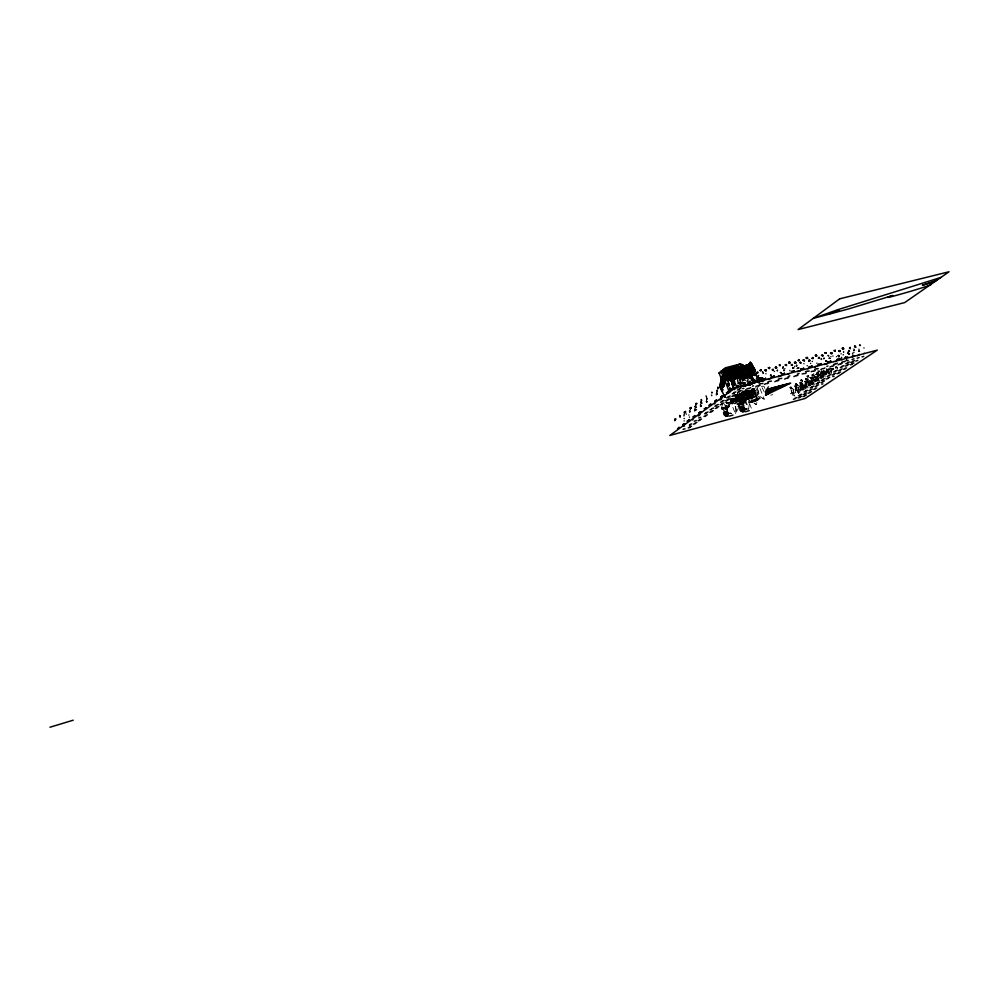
<?xml version="1.0" encoding="UTF-8"?>
<svg xmlns="http://www.w3.org/2000/svg" width="999" height="999" viewBox="0 0 999 999"><rect width="100%" height="100%" fill="white"/><g stroke="black" fill="none" stroke-linecap="round" stroke-linejoin="round"><path stroke-width="0.75" stroke-dasharray="5 3.75" d="M743.618 411.588L741.508 404.807L742.494 401.086L740.634 393.606L745.454 392.32L743.993 395.854L735.701 401.96L734.302 400.636L734.277 397.727L741.333 395.342L745.454 392.32L746.091 387.874L743.993 395.854L737.637 401.099L735.701 401.96L732.567 400.861L731.955 399.475L743.056 396.466L745.903 394.63M749.5 390.159L750.249 398.514L753.571 397.689L751.585 388.998M804.183 389.772L801.648 383.079L801.722 386.526L800.674 385.527M800.424 382.492C800.236 382.692 801.061 383.404 800.611 382.48C799.937 382.267 800.761 383.067 804.869 385.227L804.744 385.889M806.73 388.286L803.533 382.442L805.007 383.479C806.792 381.793 804.682 380.644 804.919 381.88M808.603 376.698C807.042 373.039 810.239 379.857 807.766 375.274M813.673 373.426L815.159 381.168L815.459 379.995C811.9 378.484 810.876 377.585 811.7 377.31C809.59 376.373 811.35 379.645 810.651 378.296M816.857 377.697L816.52 378.259L816.82 377.073C812.262 375.399 811.737 372.814 812.936 375.649M742.245 410.589L742.881 406.98L744.292 411.401L742.095 412L740.534 411.051L737.811 403.983L737.961 394.218M722.402 404.383L721.49 408.379L724.25 415.484L725.786 416.446L728.096 416.146L727.284 407.892L721.715 407.567L725.099 415.259L725.249 409.203L730.406 404.158L733.491 398.863M742.881 406.98L742.831 409.49L744.093 410.164L744.405 411.7L743.006 412.075L742.095 412L739.26 404.657L739.223 399.925L737.824 396.628M727.022 416.108C725.674 414.685 728.771 411.9 727.771 414.66L724.25 415.484L725.661 413.461L728.296 412.749L727.372 413.836L725.724 411.625L723.301 412.599L727.747 411.213L728.933 413.524L731.668 413.461L728.296 412.749L727.072 408.716L732.354 401.773L732.467 403.796L727.072 408.716L722.939 409.066L721.49 408.379L721.715 407.567L725.249 409.203M725.724 411.625L725.674 414.148L727.771 414.66L725.836 407.205L727.659 402.972L724.824 402.197M746.378 390.572L747.115 397.327L743.568 403.496L744.542 409.028L745.192 409.915L745.304 408.816L746.827 409.24L745.491 408.653C742.707 410.127 746.178 407.642 746.303 409.615L746.827 409.24L745.491 408.653L743.119 410.439L739.859 402.672L740.022 398.114L742.494 393.456L745.766 394.617L747.115 397.327L743.318 404.32L743.318 411.663M827.584 373.364L826.31 370.816M833.541 369.58L833.129 368.269M816.458 380.919L814.597 376.91L816.096 377.947C817.894 376.061 814.959 379.108 817.607 381.081M816.895 379.608C817.532 376.448 818.83 375.849 816.008 373.526M822.377 377.21L820.529 372.902L822.714 373.726M747.115 397.327L739.223 399.925L742.494 401.086L745.766 400.012L742.494 393.456L739.235 394.53C736.201 399.987 738.885 405.769 741.37 410.826L742.831 408.791L744.093 410.164L744.63 409.003L742.107 402.822C742.195 397.277 746.59 393.531 751.061 391.046L757.654 395.117L758.453 388.286M790.709 388.661C789.647 383.504 793.868 391.895 790.996 386.888C788.81 387.312 792.407 390.222 791.633 392.869C789.547 397.327 790.434 384.927 792.906 395.567M799.025 391.87L797.926 389.148C799.3 388.349 796.465 389.248 799.188 389.523L799.987 389.822L799.899 388.661C789.322 384.977 798.713 384.078 796.565 389.46C794.917 389.011 795.179 395.417 796.453 391.558C795.579 387.612 796.802 387.375 795.366 385.252M810.576 385.914L808.403 381.131L809.877 382.167C810.813 382.392 810.526 381.768 809.789 381.705C809.202 377.46 811.45 384.702 810.601 381.306C801.423 375.112 807.966 380.994 807.092 384.253L806.056 385.589L806.505 381.78L808.241 386.501M811.95 375.037C812.599 374.238 812.187 374.45 812.125 375.724C814.947 376.186 808.316 386.75 811.937 382.942C812.499 380.794 811.263 379.832 810.838 378.546M795.541 387.35L795.329 390.309M795.454 384.89C794.779 384.103 796.702 383.316 797.165 385.327C796.69 382.53 794.317 385.139 795.604 383.816C796.615 384.24 793.83 386.051 796.091 383.728M790.546 388.586L789.934 387.575L791.146 387.175M812.549 380.781L812.237 381.406L813.273 380.057C812.799 377.572 814.684 372.227 814.272 377.385C811.538 379.42 813.286 377.36 814.435 382.305M747.19 409.303L730.157 400.674L735.339 413.549L736.313 397.677M741.97 409.727L742.132 407.18L739.71 408.141L743.119 410.352L744.392 408.953C747.564 410.664 743.194 407.417 743.119 410.439L741.97 409.727L742.132 407.18L744.118 406.768L741.695 407.729L743.955 410.127L744.542 409.028L746.116 409.615L746.902 408.516L745.067 409.902L743.706 409.253L743.631 406.768L741.695 407.729M725.099 415.259L725.324 412.175L723.513 407.08L727.072 408.716M735.701 401.96L731.443 399.612L737.637 401.099L743.993 395.854L744.417 390.946L749.175 402.734M814.272 381.93L813.648 379.508L814.747 380.856L815.034 379.046L814.16 379.345L815.721 380.844M754.894 397.252L751.56 394.518L747.277 393.756L746.777 399.275L748.189 401.511M799.712 389.248L799.924 389.273M744.193 409.128L743.268 409.515L745.766 409.528L744.193 409.128L744.08 410.214L742.831 408.791L741.807 410.701M743.631 406.768L745.204 409.103L746.615 408.466L746.827 409.465L746.615 408.466L745.329 409.827M743.993 390.809L741.982 408.591L730.157 400.674L732.529 401.91L736.75 398.888M754.045 403.434L756.555 404.632L756.867 401.923M817.244 374.463C815.846 371.428 820.753 375.199 822.751 377.197M819.267 370.929C818.73 372.19 819.942 371.016 822.764 373.064L822.289 374.001L823.638 376.948M805.781 378.833C807.716 379.458 808.241 379.345 805.406 378.896C806.493 378.159 805.569 379.458 805.831 378.783M812.162 378.271C811.026 379.795 812.224 379.021 812.162 378.271C813.361 378.821 809.839 376.136 810.589 378.184M790.396 388.336C790.334 385.801 792.881 389.772 795.054 389.972L795.042 391.183L792.894 389.797L795.554 395.904M757.791 399.575L755.544 394.043L750.199 395.479L747.277 393.756L746.777 399.275L748.538 398.913L748.85 396.428L746.728 390.859M748.688 408.616L749.225 404.57M749.774 400.537L751.061 391.046L748.726 390.509L753.671 389.185L758.091 400.075M744.48 402.147L744.692 400.549L742.844 398.876L740.022 398.114L744.48 402.147L742.319 402.722L739.485 401.96L737.649 400.287L737.874 398.688L742.319 402.722M790.921 393.581L790.559 393.569M795.853 390.172L795.541 390.784L796.565 389.46L795.878 389.111L797.577 393.793M800.986 385.776C802.709 386.326 800.037 388.024 800.049 391.108L801.023 392.17M800.187 391.046L801.51 388.848L799.687 385.052L801.148 384.89L800.386 383.866M801.21 386.351L802.234 385.564C803.159 383.816 800.574 380.744 801.31 381.306M805.144 387.637L806.23 386.838C806.405 382.093 804.732 383.466 801.985 379.92C798.538 380.994 803.358 379.145 801.223 380.132C803.621 382.542 802.409 378.596 800.836 380.544M806.068 385.04L806.368 384.977M813.236 378.184L813.548 378.122M819.317 380.994C817.432 378.184 817.906 373.451 818.144 378.746L817.057 379.907L817.719 380.881L818.468 380.494M823.326 375.499L823.014 376.123L824.312 373.326L823.039 370.791L823.064 371.99L823.413 370.904M829.595 372.889L828.845 373.276L828.071 372.053L828.671 371.578L828.034 372.377L829.495 369.755L828.621 368.494M729.258 406.256L729.495 404.645L727.659 402.972L726.123 403.384L729.258 406.256L727.072 406.843L724.238 406.069L722.939 409.066L725.786 416.446L728.009 415.846L727.235 411.213L725.324 412.175L726.847 414.785L728.296 412.749L731.218 413.723M790.346 387.999L789.984 387.25L790.671 387.262M800.374 388.898L800.699 387.812L801.373 388.174L801.598 390.309M800.124 383.191L800.012 382.38L800.037 383.404M800.012 385.402C799.587 384.028 801.66 385.776 804.719 387.362C804.52 388.511 804.819 387.562 804.008 388.211L802.559 387.187L803.895 389.772M800.898 380.494L801.273 379.895M801.148 386.276L802.534 390.384M810.689 378.034C810.451 377.497 812.949 376.835 810.901 377.31M817.145 374.4C816.47 368.806 818.231 377.647 819.43 373.826L819.617 371.378L818.668 370.766M817.045 379.458L817.582 379.133L817.182 380.082M818.318 374.55C819.355 373.651 818.231 371.74 817.569 370.741M821.128 370.454L822.477 374.338L822.252 372.889M807.142 382.242C808.715 378.284 807.467 378.221 807.13 375.861M801.036 381.331L800.836 380.045L801.673 379.82M828.134 371.915L828.845 373.276L826.722 369.917L827.447 369.817L828.72 373.476M795.266 387.387L795.054 385.826L796.315 386.188M800.311 383.853L800.049 383.241M801.198 383.504L801.061 383.803M800.524 385.714C801.373 383.791 799.699 384.365 801.073 385.651M802.035 380.894L801.935 381.019M806.043 382.205L805.943 382.33M806.892 379.583L806.717 379.832M808.441 376.236C807.592 376.136 809.802 378.633 811.488 377.197M811.9 375.262L812.487 374.325L813.086 375.362M832.879 368.156L832.966 369.355L831.393 368.381M726.31 416.308L725.986 414.323L727.971 414.473L727.771 416.383L726.698 416.521L726.773 413.998L728.458 414.335L725.986 414.323L725.786 416.446M795.479 385.939C793.893 385.714 797.926 387.075 795.941 386.963M800.998 386.426L801.298 385.227L801.885 386.151C799.375 384.29 800.361 384.153 799.912 385.552M807.117 376.236L807.167 376.723M816.832 373.651L817.607 372.977L816.508 373.039M801.223 385.177L801.523 386.401M823.763 370.854L823.076 373.389M734.477 399.5L732.567 400.861L734.302 400.636L735.776 394.642M795.092 386.576L795.504 385.964L795.092 386.85M742.619 411.863L742.282 409.89L744.755 409.902L743.318 409.365L742.095 412L741.97 409.028L744.58 408.329L746.116 409.615L744.58 408.329L743.706 409.253M742.132 407.18L740.197 408.141L740.534 411.051L743.955 410.127L742.107 402.822L737.811 403.983L741.508 404.807L743.568 403.496L738.074 403.146L740.509 407.742L744.118 406.768M810.813 383.828L811.8 384.852L811.225 383.666M728.383 398.638L734.265 400.661L735.851 395.741M745.766 400.012L745.454 392.32L739.735 398.876L734.402 398.426L732.217 400.124L737.637 401.099L741.283 397.664L742.294 394.568L735.539 397.477L734.302 400.636L732.105 399.338M730.519 400.799L732.529 401.91L733.503 398.951M734.402 398.426L737.637 401.099L741.295 397.677L744.417 390.946M768.768 386.288L767.806 389.036L767.207 386.238M817.869 374.175C818.131 371.478 816.695 375.424 816.47 373.364M802.259 380.469L802.484 381.655L802.434 380.919M807.13 379.158L807.354 380.344L807.292 379.62M800.012 391.121L797.839 386.351L799.312 387.387L800.024 386.526L796.428 384.228L796.265 384.94M791.645 387.837C792.082 390.634 791.67 386.488 791.32 388.374M800.174 388.998L800.474 385.826M805.007 387.687C805.107 386.775 806.23 383.903 805.706 384.553L807.379 389.073M818.169 374.7L817.969 374.051M817.919 376.948C818.044 374.8 819.829 371.828 819.168 376.074L818.443 376.81M822.801 375.636C823.089 373.351 824.2 371.69 823.363 372.14M827.984 372.065L828.671 368.668L830.444 373.451M828.995 369.33L829.182 368.319M799.999 382.754L800.848 382.442M802.921 389.373L802.122 389.573M807.904 385.939L807.105 386.138L807.854 387.162M813.623 382.043L814.185 384.802M819.842 377.834L820.329 378.609M736.787 395.891L739.735 398.876L743.318 391.833L742.457 389.685L743.318 391.833M724.65 415.372L725.661 413.461L726.822 414.872L727.272 413.861L727.771 414.66L725.324 412.175L727.747 411.213L725.836 407.205L721.49 408.379L724.1 412.2L727.747 411.213M832.042 369.58C831.992 368.144 832.117 368.094 832.604 370.329M836.975 368.256C836.95 366.845 836.962 366.745 837.524 369.006M807.891 387.987L807.966 387.187M806.443 382.192L807.429 382.704L808.391 381.368C807.679 375 808.328 383.079 810.439 385.589M823.039 370.791L822.739 371.978L823.251 371.441L821.553 371.004M822.764 373.064L822.552 373.776M818.506 374.912L818.855 374.213L819.068 375.387L821.578 376.411C821.39 371.803 820.316 374.65 822.776 377.522M818.755 374.637L818.193 373.626M823.601 373.251L823.288 373.876L824.575 370.904M829.532 369.193L829.207 369.817L830.269 368.444M735.339 413.549L743.331 397.14L732.205 400.112M796.653 386.938L796.166 386.463L796.228 387.3M752.297 398.126L758.765 385.539L764.31 399.225L761.8 398.002M751.061 391.046L741.982 408.591L736.488 394.942L751.061 391.046L753.258 396.491M818.905 371.466L819.542 371.665L818.918 370.841M725.536 415.134L726.485 411.426L727.796 414.597L726.56 413.911L726.485 411.426M725.973 415.022L727.422 412.987L729.233 413.186M726.41 414.897L727.422 412.987L729.208 413.074M727.284 414.66L728.296 412.749M740.534 411.051L741.97 409.028L743.119 410.439L744.392 408.953L745.341 409.64M740.946 410.939L741.97 409.028L743.119 410.439L742.831 408.791L744.63 409.003L744.854 410.002M742.682 410.464L743.706 408.566L745.067 409.902L745.741 408.703L745.966 409.702M743.543 410.239L744.58 408.329L746.615 408.466M806.318 379.695L806.293 379.757M805.469 382.305L805.644 382.08M816.932 374.138C818.293 373.226 817.969 377.21 817.856 374.375L817.644 373.901M795.142 384.103L796.727 383.678L796.353 384.815M810.539 377.522L811.4 377.21L810.788 377.372M806.268 381.78L806.655 382.892L806.218 382.342C807.017 379.545 803.521 382.555 804.994 381.406M805.394 383.366L805.756 383.229M822.701 371.541L823.076 371.403M832.679 368.868L832.929 368.781M744.63 409.003L741.121 409.952L744.03 410.789L744.08 411.938L743.006 412.075L744.267 410.027L742.282 409.89L743.581 409.428L744.093 410.164L743.706 408.566L742.831 409.49M726.698 416.521L728.109 415.122M726.548 416.246L725.661 413.461L725.986 414.323L727.971 414.473L725.749 415.159L725.661 413.461L726.822 414.872L727.884 413.561L728.109 414.56L725.749 415.159L724.824 414.385L728.109 413.499M725.149 400.137L727.359 402.634L730.406 404.158L732.467 403.796L745.404 390.646M725.749 415.159L726.773 413.998L727.284 416.358M742.844 411.8L741.97 409.028L742.057 410.726L743.081 409.565L744.267 410.027L742.881 410.552L743.006 412.075M819.055 381.456C819.13 379.046 816.658 381.518 818.868 380.107L815.621 374.213L817.944 375.574L817.544 374.126M725.674 414.148L726.548 413.224L727.796 414.597L726.548 413.224L726.56 413.911M835.951 368.469L835.426 367.045M826.685 372.39L825.936 373.064L826.548 372.04M801.573 385.764L800.823 385.676M819.03 378.034L819.804 377.734M832.492 368.469L831.717 368.768M836.45 366.121L836.638 367.457L837.424 367.145M816.707 377.709L815.746 377.984L816.608 377.272C813.948 374.975 817.569 378.671 815.621 377.56C815.858 378.621 818.755 382.267 816.757 379.433M804.607 387.987L804.557 387.587M799.912 387.162L800.024 386.526L799.799 387.25M806.143 378.584L806.63 378.496M817.207 373.052L817.694 372.964M746.827 409.24L744.243 409.253M733.466 398.688L731.743 399.925L732.529 401.91M737.986 395.716L735.539 397.477L737.112 399.65L741.283 397.664L740.259 395.104L738.473 396.391L737.399 393.706M800.773 383.591L800.898 383.516M812.599 375.474L812.487 375.537M818.568 371.416L818.693 371.353M739.023 398.276L734.302 400.636L729.57 397.427M751.935 390.434L756.38 387.25M751.96 400.474L751.036 396.253L747.277 393.756L748.85 396.428L755.319 393.194L757.517 392.644L758.965 393.881L753.571 397.689M758.965 393.881L755.843 395.08L753.858 393.706L748.85 396.428M752.796 388.399L755.319 393.194L746.777 399.275L748.576 398.876M725.986 414.323L728.196 414.31M748.538 398.913L755.306 394.942L756.493 398.976M747.976 389.672L750.274 396.241L751.186 396.116L757.517 392.644L753.234 388.286M750.249 398.514L755.306 394.942M753.945 401.273L752.072 397.739L755.843 395.08L755.319 393.194M742.507 409.715L744.505 409.865M807.841 376.623L807.879 376.511M795.691 387.025L798.501 393.656M812.337 374.35L812.811 374.263M800.324 384.665L800.811 384.565M805.294 381.218L804.882 382.105M847.801 360.989L848.026 360.015M829.195 373.626L829.744 372.577L830.206 373.863M811.812 384.603L812.686 384.165M790.234 387.425L791.058 387.2L790.209 387.55M746.615 409.29L743.706 408.566L745.067 409.902L744.58 408.329M804.844 381.493L805.681 381.143M738.386 392.07L741.333 395.342L737.874 397.202L737.649 392.232M729.37 413.399L731.393 413.436M747.277 393.756L750.424 401.561L747.289 398.201L753.308 395.542M846.353 359.116L847.439 360.639L848.201 360.252M811.925 384.677L812.936 384.091L809.714 378.221L812.012 379.583L811.987 377.859M848.089 360.189L847.464 360.364M809.502 384.627C810.888 385.651 807.142 383.191 807.829 381.755L807.667 382.105M826.785 374.238L825.424 371.591L826.935 372.627C829.045 372.752 826.123 370.991 827.659 371.753C827.322 374.063 828.171 371.928 825.798 370.904M810.539 381.968L810.414 381.893M821.702 378.496L821.702 375.761L821.053 375.537L821.403 376.948L820.654 376.66L821.503 375.961L820.529 376.236L821.565 378.084L818.843 371.341L818.468 374.051M815.421 380.931L815.284 380.582M828.009 370.092L827.796 370.254M728.933 413.524L730.331 412.887L731.181 413.598M727.884 413.561L726.972 413.948L727.322 416.034L726.56 414.985L727.722 415.234L727.959 416.333M739.01 393.881L746.428 390.746M742.282 409.89L743.081 409.565L743.606 411.913M726.198 414.16L727.272 413.861L727.796 416.221M745.741 408.703L744.767 409.977M819.005 371.341L819.817 371.865L819.392 371.378M796.253 386.95C797.264 385.714 794.143 386.601 795.891 385.889M745.204 409.103L746.64 408.591M730.144 399.275L732.941 398.289M770.654 395.279L772.826 394.53M813.311 374.937L813.536 376.123L813.486 375.387M796.59 384.39L796.802 385.564L796.752 384.84M801.435 383.079L801.648 384.265L801.523 383.591M809.752 384.528L807.529 383.741L808.541 385.839M723.301 412.599L726.947 411.6M739.71 408.141L743.318 407.167M742.057 410.726L744.417 410.127M744.417 410.689L744.267 411.888M747.289 398.201L756.255 395.791M729.495 404.645L724.238 406.069L727.359 402.634L732.354 401.773M739.485 401.96L744.692 400.549M722.939 409.066L727.284 407.892M739.26 404.657L743.568 403.496M734.115 396.803L742.332 394.605L743.993 395.854L735.776 398.064M737.649 400.287L742.844 398.876M747.552 390.821L739.085 393.082L744.592 406.768M826.585 368.743L827.584 369.605L826.785 370.092M813.573 381.943C813.436 384.59 813.698 381.805 813.873 384.478M761.263 386.338L763.898 386.188L764.984 388.861M735.801 394.892L741.333 395.342M791.295 390.721L791.108 390.609M811.762 379.17L811.975 379.008M812.05 380.831L811.263 380.082L813.099 385.189M846.578 359.99L847.115 361.151M826.822 368.943L827.834 370.13L826.598 369.78M835.401 366.533L835.801 367.819M738.473 396.391L741.283 397.664M739.859 402.672L743.318 404.32M746.528 399.8L736.488 394.942L749.687 403.184M738.074 403.146L741.508 404.807M746.665 390.659L760.539 397.39M743.056 396.466L748.663 399.85M754.295 403.271L756.555 404.632M759.877 396.491L764.31 399.225M828.858 373.014L830.007 372.502L827.259 368.294M752.247 388.536L757.517 392.644M831.643 370.142L830.818 368.693M723.95 403.971L727.072 406.843M798.688 393.431C796.79 391.371 799.05 391.571 798.613 393.394M815.584 381.93C813.748 380.507 815.721 379.033 816.283 381.63M751.56 394.518L746.191 389.46L750.199 395.479M726.56 414.985L727.522 415.971L727.16 413.798M730.893 402.023L732.467 403.796M728.833 402.385L730.406 404.158M753.583 395.429L749.163 389.348L752.072 397.739M752.06 388.973L755.544 394.043M811.663 384.727C809.315 381.818 809.777 380.107 811.7 385.052M805.094 388.261L804.645 387.612L805.594 389.036M794.43 395.554L794.005 394.917L794.942 396.328M820.841 378.234L819.867 375.287L820.354 378.321M798.95 391.496L799.899 392.919M762.087 387.6L764.385 392.207M846.915 359.827L847.439 360.639M803.308 389.685C801.985 388.286 803.858 387.674 803.621 390.01M809.015 385.789C808.628 383.641 808.278 382.342 809.327 386.113M846.478 359.565L847.302 360.851M831.555 373.064C831.018 369.867 830.494 371.84 831.668 373.201M793.893 394.892L794.068 395.279M742.494 401.086L739.235 394.53L737.874 397.202L745.766 394.617L745.441 390.597M826.273 374.613L825.286 373.763L825.474 375.087M806.93 375.824L807.017 376.561M753.858 393.706L750.986 387.512L752.771 396.728M751.598 390.859L753.945 396.416M750.411 391.171L752.06 394.98M833.178 368.132L833.84 369.68M831.668 371.178L830.656 368.469M756.967 388.599L759.74 395.429M747.127 390.447L750.349 398.426M744.692 390.809L748.026 399.063M749.712 404.083L751.348 408.141M742.245 391.521L743.993 395.854M742.294 392.52L747.264 404.87M741.221 391.92L748.501 409.965M738.124 394.905L739.735 398.876M736.5 398.251L737.637 401.099M734.665 398.164L739.585 410.389M733.266 398.077L734.265 400.661M731.942 398.351L737.412 411.925M825.536 374.762L823.975 370.554M825.249 377.01L823.563 372.44M804.907 385.839L802.697 385.052L804.345 388.686M755.843 395.08L756.63 397.764M727.01 413.798L727.559 416.296M746.403 408.653L746.59 409.54M745.491 408.653L745.741 409.765L745.641 408.978M745.304 408.816L745.516 409.827M744.392 408.953L744.63 410.065M744.105 411.775L743.581 409.428L744.005 411.488M743.318 409.365L743.868 411.85M727.722 415.921L727.372 413.836L728.084 413.386L726.972 413.948L726.548 413.224L726.822 414.872M726.435 414.198L726.76 416.183M745.404 408.928L745.541 409.777M743.443 409.365L743.805 411.538M742.732 409.765L743.056 411.738M723.813 412.587L724.25 415.484M727.235 411.213L727.434 413.673L727.422 412.987M818.031 377.023L818.606 376.461L818.056 376.885M827.796 369.817L827.297 369.243L827.796 369.817M831.468 371.041C829.969 372.802 830.356 368.306 831.468 371.041M826.56 372.352C825.062 374.113 825.449 369.618 826.56 372.352M821.378 375.924C819.879 377.672 820.266 373.201 821.378 375.924M821.64 373.676C820.142 375.437 820.529 370.929 821.64 373.676M803.546 388.012C802.085 389.735 802.459 385.339 803.546 388.012M804.395 385.427L803.533 385.751L804.507 387.437L804.257 385.639L803.096 384.865L804.395 385.427M796.515 386.538L796.702 387.699L796.478 386.526M798.588 391.433C797.127 393.144 797.502 388.773 798.588 391.433M793.755 392.744C792.294 394.455 792.669 390.085 793.755 392.744M826.161 373.489C827.597 375.487 825.249 370.841 826.161 373.489M798.276 390.447C799.113 391.421 797.776 387.999 798.276 390.447M793.318 393.868C794.155 394.83 792.831 391.433 793.318 393.868M800.399 385.502L800.424 385.564M823.788 376.623L822.901 377.06L823.788 376.623M798.688 391.483L797.964 392.145L798.688 391.483M810.701 381.268L809.952 381.943L810.701 381.268M803.658 388.062L802.921 388.723L803.658 388.062M809.365 384.153L808.628 384.827L809.365 384.153M827.709 369.642L826.96 370.329L827.709 369.642M802.334 383.454L801.535 382.692L802.334 383.454M822.377 376.536L821.927 375.874L822.889 377.322L822.377 376.536"/><path stroke-width="1.5" d="M754.058 372.202L754.233 373.813L754.307 372.14C756.118 367.882 748.376 362.175 744.342 366.208M733.628 379.445L733.628 376.498L736.625 370.916L740.621 370.005L742.007 368.082L734.552 375.487L732.554 380.969L730.981 381.381L725.549 367.769L740.122 363.998L741.87 368.319M731.018 381.368L741.37 370.816L751.735 366.183C759.065 376.186 752.135 361.813 747.826 365.959L746.852 367.757L747.951 371.94L749.575 373.176L748.726 373.489C745.741 372.29 744.742 366.883 747.901 365.347L750.286 366.596L752.834 369.93L741.795 375.624L738.661 375.849M761.6 378.708L762.449 378.359L761.35 378.259L761.325 379.62L760.214 379.283L760.689 378.484L762.487 379.121L762.474 377.797M754.083 371.253L752.871 374.263L753.071 372.177L756.43 374.775M732.329 382.629L732.467 377.01L735.039 372.602L740.908 369.705M750.249 373.189L750.524 374.75L750.074 373.226L747.976 373.776L744.48 376.473M754.682 371.328L754.233 373.813L753.995 372.265M751.698 371.915L751.947 372.552C757.404 372.078 752.672 363.848 748.463 364.947L746.753 366.183L746.453 365.422L744.917 366.071L749.487 364.885L750.973 366.133L749.662 365.434L751.548 363.399L750.261 362.237L748.551 365.372L750.261 362.237L750.973 366.133M730.606 381.006L730.843 376.623L733.803 371.765L741.258 368.556L740.858 367.27L739.485 366.633L733.641 368.918L729.757 374.45L729.42 379.707M747.514 378.221C742.132 376.91 739.16 369.493 743.393 365.334L741.72 364.448L740.958 366.146L741.42 369.28M744.38 377.622L743.93 377.035M747.639 375.249L746.94 374.737L746.965 375.512M750.461 372.252C748.201 374.101 757.067 367.607 754.22 372.39L751.273 373.151L748.875 370.429L748.963 366.908L747.102 365.759L744.817 365.846C741.845 368.331 743.094 373.863 746.578 375.174L753.471 373.364C755.019 371.029 754.208 375.474 753.745 372.327L752.122 372.689M739.435 367.532L740.396 367.282L740.446 369.717L739.485 366.633L740.858 367.27L733.229 370.242L729.72 375.562L732.467 377.01L733.628 376.498M735.326 388.936L733.179 386.825L733.553 379.37L734.552 375.487L738.91 372.627L737.624 372.34L731.905 383.554L734.053 389.51M751.548 366.246L750.411 363.486L749.575 365.022M756.718 372.877L756.443 372.265L757.13 372.939M724.912 397.115L719.842 386.938L721.578 376.773L726.373 370.679L730.406 368.394L732.055 370.055L724.899 379.17L724.575 383.279M685.764 412.025L685.476 411.351M768.581 368.181L768.293 367.57L768.993 368.256M686.188 413.973L686.375 414.086M729.37 379.008L729.757 374.45L730.931 373.938M775.286 367.307L775.574 367.882L775.486 367.195M785.139 364.835L785.314 364.647M750.561 374.325L750.599 373.089M724.6 383.117L724.899 379.17M754.282 372.365L754.67 371.128M741.37 370.816L740.958 366.146L743.293 368.132L747.826 365.959L746.503 366.521M794.704 362.887L794.38 362.287L795.079 362.774M675.711 418.668L675.799 419.405M802.721 360.264L802.934 359.99M722.602 376.623L721.578 376.773L721.503 377.972L722.414 379.52L724.824 380.382L729.357 372.677M727.896 371.466L726.373 370.679L721.503 377.972L719.842 386.938L724.337 386.188M754.32 371.928L751.523 372.752M847.751 356.93L847.639 356.755M728.358 369.83L730.406 368.394L732.055 370.055L728.271 373.788L723.8 380.519L723.039 386.788L721.178 387.1L722.614 389.86M815.172 355.532L815.421 355.232M732.492 382.717L732.866 379.695L732.317 382.342M821.403 355.419L821.653 355.132M830.469 353.059L830.718 352.759M724.625 382.467L724.188 383.404M834.29 351.011L833.978 350.424L834.864 350.736M765.559 395.242L766.358 389.498L790.684 383.092L765.559 395.242L778.558 386.288M729.632 378.683L729.757 378.958M842.382 348.151L842.881 348.713M744.817 365.846L748.863 365.209L749.075 363.861L752.647 365.646L752.247 367.32L751.498 366.621M751.273 373.151L752.996 372.24L753.196 369.418L754.22 369.155L754.67 370.217M759.914 381.206L759.552 380.057C761.063 377.797 759.652 378.371 760.052 380.457L759.914 378.858L761.063 378.933M741.345 368.756L740.571 372.777L743.368 378.683L742.22 381.094M721.178 387.1L722.414 379.52L727.06 372.977L731.643 369.83L731.88 371.004L729.258 373.688L727.06 372.977L726.261 371.678L731.031 368.743M726.498 375.799L727.185 375.649L726.947 377.048L724.849 376.148L724.213 374.388L724.45 373.002L725.411 372.789M750.586 374.4L750.286 373.201M826.123 353.134C825.274 353.184 826.535 353.559 825.861 352.535L825.961 353.072M729.357 369.605L729.532 368.656L730.157 369.006L731.006 371.266L729.357 369.605L730.157 369.006M752.185 372.927L749.999 370.941L749.837 367.807L748.963 366.908L748.326 367.382M753.908 368.294L752.559 366.271L750.149 365.584M748.651 384.615L748.95 383.266L751.623 383.778L748.688 383.329L747.776 384.303M756.418 376.236L756.568 376.461M751.523 376.236C751.46 374.001 752.859 376.898 746.84 376.386L743.368 378.683L739.959 375.512L740.571 372.777C742.881 371.016 752.559 365.022 753.059 368.356M789.185 362.799L788.711 362.212M806.168 357.63L806.468 358.241L806.368 357.555M824.899 352.797L825.199 353.396L825.087 352.722M743.768 377.135L743.993 377.734M747.252 375.349L747.177 374.65M765.009 369.992L765.259 370.592L765.184 369.892M772.639 370.154L772.177 369.58M735.639 376.049L736.812 375.736L737.624 372.34L742.307 368.631M737.237 385.402L741.358 387.038L741.82 385.302L738.286 383.341L737.2 377.722L738.049 374.15L740.759 376.261L739.722 378.334L737.2 377.722L735.189 379.121L738.049 374.15L735.189 379.121M749.088 384.153L749.75 381.431M753.346 371.203L753.696 372.065L753.945 369.692L752.472 369.056M675.361 419.817L675.449 419.543M741.72 364.448L740.946 367.257L743.131 369.692L741.72 364.448L743.843 366.945L747.339 365.234L750.174 365.309L751.585 367.994M743.855 385.177L744.193 383.953L745.866 384.553L744.005 386.138M739.959 375.512L743.768 372.265L750.711 368.893L753.571 368.306L754.732 370.167L753.558 367.457M740.571 372.777L738.935 372.989L739.847 369.967L741.533 368.306M739.735 370.342L735.039 372.602L733.229 370.242L733.641 368.918L739.947 366.621L740.559 367.52M754.595 369.905L753.671 368.743L751.061 369.88L751.673 371.64L754.395 371.878C756.28 367.657 750.986 369.405 749.05 370.866M757.617 376.623L759.103 380.532L758.416 382.467L756.468 378.359L757.617 376.623L752.921 372.127M726.997 386.051L729.457 392.145L730.631 389.048L729.008 392.17M747.14 381.793L748.151 379.245M733.216 386.813L734.864 382.629L736.975 387.862M747.677 384.528L748.95 383.266L751.71 384.165M749.6 384.765L747.826 383.928L749.525 383.966L747.727 384.153L749.912 384.49M794.63 366.346L794.754 366.383M750.674 384.041L749.862 384.153M729.457 392.145L730.968 388.973L729.02 392.694M695.254 409.74L696.403 409.777L695.816 409.453M768.681 379.233L767.881 379.345M751.061 369.88L752.971 369.218L753.346 370.13L754.22 369.155M729.033 392.195L730.631 389.048M854.47 350.174L853.883 349.151M736.812 375.736L739.847 369.967L742.269 368.456M736.313 374.55L729.045 376.448L740.134 371.728L736.625 370.816L722.514 381.618L734.477 378.371M843.581 352.335L843.606 351.685M841.42 358.067L841.608 357.33M843.206 354.87L843.281 354.645M854.595 346.516L854.557 346.453M848.576 351.024L848.688 350.886M754.395 371.878L754.832 370.067L745.279 374.55L742.457 376.436L743.368 378.683L741.445 379.183L737.924 370.479M842.457 359.665L841.682 359.777M738.935 372.989L740.621 370.005M854.794 346.74L854.982 345.991L854.894 346.603M748.95 383.266L750.149 384.278C749.6 381.93 753.034 385.277 750.386 383.316L748.001 384.253L748.95 383.266L749.75 384.627L749.113 385.189L747.252 384.565M727.871 393.169L730.694 388.211M859.789 345.429C860.738 344.593 860.376 346.141 859.902 345.292M749.525 383.966L749.35 384.977L748.413 384.94L750.062 385.09M759.302 378.122L759.365 378.771L759.365 378.097M761.338 378.821L760.239 378.721L759.889 380.244L761.9 378.596L761.35 378.259M754.507 371.553L753.046 373.164M754.695 370.704L754.395 369.642L751.061 370.392M780.981 375.861L780.281 376.161M733.666 375.387L736.625 370.916L740.296 379.932M776.747 387.187L777.459 386.888M747.527 383.841L749.238 381.331M808.453 368.556L807.754 368.843M817.469 366.208L816.782 366.496M760.264 380.282L760.202 379.046L760.863 379.558L759.552 380.057L760.152 378.671L760.776 379.857M746.478 365.671C744.218 367.957 744.967 372.527 747.976 373.776L748.726 373.489M733.254 370.716L734.814 368.569L736.038 369.393M755.157 381.73L752.534 380.457L753.433 379.245L755.993 380.744M752.534 380.457L753.433 379.27L751.198 379.807M833.803 361.626L833.965 361.538M691.658 423.888L689.672 424.637M691.558 426.261L689.51 426.96M696.291 420.467L694.293 421.228M696.827 422.477L694.842 423.239M701.473 419.056L699.4 419.767M708.029 412.013L705.931 412.724M707.392 414.797L705.394 415.559M713.511 408.054L711.488 408.828M734.34 381.668L734.265 380.919L734.702 381.406M713.249 410.601L711.238 411.363M718.356 404.483L716.32 405.257M718.756 406.643L716.658 407.355M724.063 400.424L721.94 401.148M723.626 403.072L721.515 403.783M730.157 396.054L728.096 396.84M729.345 399.013L727.309 399.787M735.888 391.908L733.741 392.644M735.464 394.63L733.341 395.354M796.777 397.627L795.054 398.226M741.233 390.497L739.085 391.221M801.66 394.33L800.024 394.817M801.61 396.316L799.799 396.853M807.467 390.347L805.631 390.896M806.593 392.907L804.869 393.506M806.43 394.992L804.719 395.592M813.673 386.176L811.837 386.725M753.608 369.692L754.233 368.943L754.707 370.517M812.324 389.036L810.501 389.573M811.35 391.695L809.714 392.182M819.605 382.205L817.756 382.754M818.556 384.852L816.72 385.402M824.799 378.646L822.939 379.195M824.512 380.881L822.664 381.418M830.756 374.6L828.895 375.162M829.707 377.322L827.959 377.934M837.237 370.242L835.376 370.804M835.688 373.276L833.928 373.888M843.968 365.696L842.095 366.246M842.194 368.918L840.421 369.53M840.621 371.953L838.773 372.502M849.4 361.988L847.602 362.6M750.636 387.699L749.15 388.511M848.95 364.36L847.164 364.985M854.382 360.651L852.597 361.263M853.908 363.037L852.047 363.586M760.077 385.202L758.578 386.014M735.027 378.259L736.201 376.448M768.593 382.892L767.095 383.691M778.87 380.144L777.372 380.956M788.711 377.547L787.212 378.359M797.951 375.1L796.44 375.899M806.28 372.827L804.882 373.688M815.284 370.479L813.773 371.291M824.924 367.932L823.413 368.743M721.041 399.101L721.89 398.676M833.965 365.534L832.454 366.333M837.424 363.161L835.901 363.973M842.132 363.311L840.609 364.123M845.604 360.951L844.18 361.813M864.322 353.296L863.81 353.559M754.432 374.75L753.283 372.015M748.875 384.44L748.588 383.579L750.724 383.766M751.573 384.278L750.037 383.628M749.737 383.691L748.688 383.329L751.423 383.941M770.329 389.098L766.795 389.498L766.058 394.73L776.885 387.275C771.665 386.563 757.292 396.216 774.912 388.087M745.242 386.488L744.63 385.614L746.178 385.701M751.972 383.703L752.821 383.191M761.438 381.206L762.287 380.694L761.575 381.256M769.967 378.883L770.816 378.384M799.4 371.116L800.249 370.604L799.525 371.166M760.476 379.17L760.539 380.282L760.439 378.633L760.089 380.157L762.836 378.971M760.426 378.446L760.589 377.897M768.98 390.222L767.519 391.346L776.885 387.275M723.975 385.289L719.043 373.002L740.122 363.998L732.217 369.58L725.549 367.769L721.066 371.291L726.51 384.827L728.758 383.092M789.909 370.654L789.847 370.417M747.702 376.873L746.365 377.884L747.702 376.873L746.578 375.174M749.15 365.646L748.363 366.233L747.976 365.284L746.453 365.422M747.914 367.32L746.852 367.757M748.788 368.244L751.098 367.47L747.901 366.158L751.011 365.359M749.013 367.195L749.7 366.695M751.098 366.658L752.659 366.633L752.247 367.32L750.549 364.747L748.863 365.209M752.21 366.196L752.559 366.271M751.972 368.569L749.712 369.318M752.834 369.93L754.407 369.368L751.922 370.005L754.395 369.642M749.837 367.807L751.885 369.505L752.11 370.941L752.959 370.567M751.922 371.578L752.11 370.941M753.046 370.716L753.246 369.942L749.525 371.728M752.509 371.428L753.533 370.342M754.507 370.092L753.795 370.379L753.308 369.168L751.885 369.505L753.196 369.418M753.533 370.579L754.832 370.067M754.882 370.479L751.673 371.64M849.45 348.002L849.575 347.927M769.63 390.06L766.383 392.357L768.943 389.935L776.698 387.325M752.122 402.048L756.493 398.976L759.977 398.027L755.594 401.099L748.9 402.634L756.493 398.976M753.945 401.273L757.017 399.113M765.908 392.694L773.101 387.724M766.845 394.505L778.696 386.363L789.722 383.454M859.527 345.242L859.565 345.13M777.746 387.799L776.76 388.486M778.583 387.587L777.484 388.286L779.295 387.325M780.169 387.175L778.446 387.974M780.531 387.088L778.296 388.074M780.843 387L777.522 387.799M782.966 385.527L781.193 386.476M784.015 385.339L783.054 385.989L784.602 385.09L780.893 386.076M784.153 385.614L785.551 385.339M785.414 385.277L786.363 384.627M747.577 375.237C747.727 373.226 749.287 377.098 747.889 374.488L748.251 375.649L747.814 375.087M744.33 377.622C744.467 375.624 746.028 379.47 744.642 376.873L744.992 378.034L744.555 377.472M760.339 370.367C760.501 368.356 762.062 372.215 760.664 369.605L761.026 370.766L759.977 370.517M772.564 370.154C772.739 368.169 774.287 371.978 772.901 369.405L773.251 370.554L772.826 369.992M776.148 367.607L776.573 368.169L776.223 367.02C777.272 369.268 776.298 365.934 775.536 367.919M789.11 362.799C789.297 360.776 790.871 364.61 789.46 362.038L789.822 363.186L789.385 362.637M791.92 365.01L792.344 365.559L791.995 364.41C793.681 365.996 790.634 363.961 791.32 365.259M795.004 362.787C795.254 360.764 796.653 364.623 795.354 362.025L795.716 363.174L795.279 362.612M806.767 358.129C806.967 356.119 808.528 359.927 807.13 357.367L807.479 358.516L807.055 357.967M799.987 362.924C800.187 360.939 801.71 364.735 800.336 362.175L800.686 363.311M815.808 355.806C816.021 353.796 817.569 357.605 816.183 355.045L816.533 356.193L816.096 355.644M812.674 358.054L813.111 358.604L812.749 357.455C813.898 359.84 812.686 356.181 812.062 358.354M818.631 358.092C818.793 356.006 820.429 359.965 818.993 357.342L818.98 358.092M822.04 355.706L822.527 355.594M831.106 353.334C831.393 351.323 832.779 355.144 831.48 352.572L831.842 353.708L831.405 353.159M842.781 348.726C843.019 346.728 844.517 350.512 843.156 347.964L843.518 349.101L842.794 348.826M748.326 388.361L746.515 389.173M757.779 385.851L755.881 386.351M761.063 383.504L759.165 384.003M769.617 381.181L767.806 382.08M766.295 383.529L764.485 384.34M779.932 378.434L778.121 379.345M776.598 380.794L774.799 381.693M789.809 375.824L787.999 376.735M786.45 378.184L784.652 379.083M799.075 373.376L797.264 374.275M795.691 375.736L793.893 376.635M807.442 371.104L805.531 371.616M804.045 373.464L802.147 373.976M816.47 368.743L814.572 369.255M813.049 371.104L811.163 371.616M706.505 397.028L706.081 395.941M822.701 368.556L820.891 369.455M831.755 366.158L829.944 367.058M835.201 363.798L833.391 364.697M839.934 363.936L838.124 364.835M843.406 361.576L841.583 362.475M751.148 372.652L751.323 372.739M754.045 374.962L753.446 375.262M765.821 370.317L766.258 370.879L765.908 369.717C767.07 372.04 765.996 368.619 765.222 370.629M761.201 380.407L763.798 378.796M786.038 365.022L785.401 365.347M747.602 375.337L748.151 374.513L748.039 375.149M751.211 372.852L750.074 373.226M747.926 375.249L747.664 375.424M765.596 370.579L765.671 370.654M772.664 370.329L773.139 369.443L773.039 370.055M760.626 370.417L760.439 370.542M789.135 362.899L789.685 362.075L789.222 362.974M786.013 365.035L786.45 365.597L786.088 364.448C787.699 366.183 785.177 363.886 785.851 365.372M809.277 360.439L809.702 360.989L809.352 359.852C810.501 362.137 809.415 358.753 808.666 360.739M776.235 367.782L775.599 368.119L776.235 367.669M815.933 355.981L816.395 355.095L816.295 355.706M831.468 353.334L830.843 353.658L831.593 353.234M803.646 360.589L803.483 360.714M812.749 358.229L812.125 358.554L812.736 358.117M734.315 393.119L732.329 393.718M728.596 397.24L726.623 397.839M739.635 391.695L737.662 392.295M759.103 380.532L759.977 380.956L758.416 382.467L759.665 381.755L759.103 380.532L760.876 379.52M722.514 401.598L720.554 402.197M733.903 395.816L731.93 396.416M727.796 400.187L725.848 400.786M706.53 413.149L704.595 413.748M722.09 404.233L720.142 404.82M717.245 407.792L715.309 408.391M700.724 417.32L698.788 417.919M711.75 411.738L709.827 412.325M705.918 415.909L703.995 416.508M690.222 424.975L689.385 425.374M684.989 428.746L683.091 429.333M700.012 420.167L698.101 420.754M732.654 387.437L733.366 387.487L732.717 387.849M695.379 423.576L693.468 424.163M690.122 427.347L688.224 427.934M738.286 383.341L741.096 382.53M854.07 358.853L851.997 359.54M847.851 363.074L845.791 363.748M859.078 357.53L857.179 358.229M842.444 366.77L840.396 367.457M852.846 361.738L850.786 362.425M835.738 371.316L833.69 371.99M847.414 365.447L845.366 366.121M829.27 375.661L827.247 376.336M857.816 360.414L855.768 361.089M840.683 369.98L838.648 370.654M852.372 364.123L850.511 364.81M823.326 379.695L821.303 380.357M834.202 374.338L832.179 375M818.144 383.229L816.133 383.903M828.233 378.371L826.223 379.033M812.237 387.2L810.239 387.862M839.123 373.014L837.1 373.676M823.039 381.905L821.041 382.58M806.043 391.358L804.045 392.02M817.107 385.876L815.122 386.538M800.336 395.229L798.363 395.879M810.901 390.035L808.915 390.696M795.379 398.613L793.406 399.275M805.182 393.906L803.208 394.568M745.379 370.517L750.311 368.319L753.396 368.057M706.705 398.052L706.817 399.388L706.805 398.601M775.811 387.724L766.445 392.882L768.793 392.57M719.804 399.925L720.691 399.675M747.589 371.041L751.273 369.368M753.496 385.839L752.422 386.163M762.949 383.329L761.875 383.666M771.478 381.019L770.516 381.406M781.767 378.271L780.818 378.658M809.215 370.954L808.179 371.278M818.231 368.606L817.194 368.931M827.884 366.059L826.847 366.383M722.464 391.808L719.817 386.401L721.116 385.801M719.842 386.938L720.766 386.513L719.817 386.401M751.473 375.811L751.723 376.486L749.687 377.697L753.009 378.196L749.587 376.76L752.16 376.086M740.846 388.324L738.885 388.973M778.458 386.938L779.782 386.438L778.533 387.187M730.843 376.623L732.467 377.01M778.883 386.838L777.359 387.487L778.671 386.675M798.501 360.539C797.889 359.128 800.286 361.288 798.75 359.615L799.1 360.764L798.051 360.514M745.491 365.921L747.002 365.284M778.995 376.498L778.196 376.598L779.12 376.248M836.338 361.064L835.614 361.626M737.2 377.722L740.759 376.261M728.408 390.572L728.883 391.046L728.771 390.384M762.724 378.246L760.214 379.283L760.501 378.546M751.922 370.005L753.708 369.293M738.985 389.61L737.374 389.997M716.458 405.856L714.872 406.243M853.258 356.668L852.384 357.043M858.266 355.332L857.392 355.719M749.587 376.76L751.485 376.186M739.76 367.532L740.396 367.282M740.858 367.27L739.947 366.621M740.796 368.556L739.834 368.818M842.145 348.376L842.507 348.813M696.678 403.721L696.678 403.796M761.8 380.482L763.773 379.72M829.245 313.961L839.197 310.202L837.574 309.765L813.211 318.406L848.588 308.916L892.819 295.492C869.605 303.284 934.702 284.915 931.155 284.203M762.974 381.156L763.723 380.869M734.602 378.209L734.627 377.56L734.952 378.221M724.637 383.454L724.65 382.717M691.208 408.054L690.908 407.342L691.333 408.004M743.456 366.695L744.33 366.396L743.393 365.334L743.456 366.695L742.007 365.659L741.62 366.521L743.231 368.768M753.246 369.942L753.945 369.692M936.637 280.394L922.427 285.252L934.614 281.805M818.318 358.179L818.718 358.092M839.023 351.236L838.648 350.724L839.397 351.124M845.291 368.843L843.593 369.33M815.434 388.898L813.773 389.373M809.702 392.757L808.041 393.244M799.887 397.465L798.238 397.952M804.707 396.153L803.059 396.64M863.735 356.381L862.012 356.88M753.308 369.168L754.22 369.056L753.671 368.743M837.574 309.765L940.858 277.46M733.229 370.242L734.053 369.992M733.803 371.765L734.627 371.516L735.039 372.602M49.95 727.235L73.202 720.204M729.969 370.679L732.055 370.055M728.783 385.776L728.771 384.965M699.075 415.484L698.051 415.684L698.925 415.434M852.584 353.571L852.659 353.234M859.602 354.358L858.803 354.882M750.424 401.561L757.791 399.575M726.51 384.827L729.295 384.091M751.86 378.621L752.996 378.309M776.111 387.437L777.16 387.038M779.507 386.713L779.432 386.938M781.318 386.089L780.107 386.763M781.68 385.989L780.831 386.576M781.218 386.825L783.041 386.338L781.156 387.325M781.643 386.838L780.431 387.512M747.951 376.099L750.786 376.061M749.675 368.581L753.071 367.694L754.407 369.468M740.434 371.603L734.24 372.565L736.263 377.585M738.91 372.627L731.605 374.538L733.553 379.37M751.96 370.492L754.732 369.767M737.05 374.837L734.552 375.487L731.905 383.554L734.327 389.573M737.262 366.021L723.201 369.655L728.658 383.229M735.014 367.669L721.066 371.291L719.043 373.002L727.821 370.716M700.062 414.498L699.662 414.91M683.766 426.136L684.502 426.123M744.33 366.396L742.282 366.895L747.339 365.234L748.463 365.746M821.702 384.128L822.901 383.841M816.658 388.012L815.371 388.249M834.078 376.311L832.779 376.548M846.59 367.907L845.279 368.144M724.849 376.148L725.986 377.247M724.213 374.388L724.899 374.238L724.45 373.002M749.262 410.639L745.167 411.763M732.991 415.084L728.858 416.208M693.044 419.705L692.594 419.917M742.269 386.113L743.019 386.051M715.009 403.721L714.535 403.946M710.052 409.802L711.151 409.615M742.732 388.574L743.83 388.386M722.414 379.52L723.8 380.519M798.263 371.191L797.514 371.703M760.251 381.293L759.515 381.805M727.06 372.977L728.271 373.788L726.373 370.679M825.324 364.036L824.575 364.548M677.609 428.521L678.209 428.346M742.994 384.028L744.193 383.953L744.717 385.127M747.277 368.918L748.738 368.993M747.826 383.928L749.325 384.041M747.027 384.615L749.824 385.202M745.978 369.443L747.489 369.593M742.894 382.505L745.379 382.879M753.721 374.812L753.721 373.339M768.943 389.935L766.795 389.498L767.844 389.747M758.541 375.861L758.641 375.449M754.382 375.149L753.471 373.364M742.082 383.441L740.247 382.267L739.897 379.645M752.359 367.145L753.071 367.694M748.738 384.665L749.662 385.427M729.757 374.45L730.544 375.199M744.08 378.122L741.795 375.624M752.197 371.378L752.996 372.24M849.1 350.874L849.487 351.486L848.85 350.424M748.588 383.579L749.088 384.253M828.258 355.469L828.758 356.006L828.146 355.507M711.95 392.295L711.987 393.044L711.875 392.37M750.761 376.623L751.86 377.547L750.249 378.409L752.21 377.934M728.683 372.764L729.258 373.688M730.406 368.394L731.88 371.004M729.532 368.656L731.006 371.266M763.286 378.633L763.848 379.695M762.911 378.771L763.486 379.832M762.674 378.858L763.248 379.92M762.437 378.958L762.999 380.02M762.075 379.096L762.649 380.157M761.7 379.233L762.274 380.294M761.463 379.32L762.037 380.382M760.539 379.682L759.652 379.258L759.989 379.895M759.889 379.058L760.276 379.782M759.914 378.858L760.501 379.982M751.548 363.399L752.647 365.646M723.776 394.505L725.099 397.215M711.538 395.055L711.812 395.616M848.688 354.133L848.263 352.972M752.784 371.616L753.196 372.652M750.749 367.732L751.011 368.406M752.422 371.878L752.784 372.752M749.025 365.06L749.325 365.796M748.925 366.084L748.463 364.947L746.753 366.183L747.339 365.234L747.801 366.383M747.901 365.347L748.201 366.084M753.683 380.482L754.769 383.179M750.524 381.381L751.573 383.978M736.65 371.715L737.737 374.413M733.953 373.876L735.102 376.735M734.814 368.569L735.214 369.642M735.801 371.166L736.201 372.24M717.245 394.118L716.583 393.131L716.92 394.33M739.485 366.633L740.446 369.717M717.082 394.218L716.583 393.131L716.882 394.368M706.78 401.835L706.605 401.211M684.165 414.473L683.965 415.909M745.242 385.077L745.554 386.226M729.657 387.787L730.281 390.322M821.34 359.403L821.365 358.728L821.403 359.365M750.024 374.263L750.174 375.512M753.658 370.766L753.696 372.065M715.958 397.515L715.958 397.515M716.333 394.842L716.308 394.692M732.804 382.53L733.491 382.629L732.804 382.53M733.129 384.877L733.803 384.977L733.129 384.877M728.096 386.238L728.096 386.238M743.556 379.695L744.23 379.795L743.556 379.695M848.838 353.846L848.838 353.846M852.622 355.444L853.246 355.469L852.597 355.344M853.833 352.522L853.908 352.535M858.828 351.211L858.828 351.211M679.008 422.327L679.008 422.327M684.228 418.506L684.103 418.531M684.19 420.916L684.19 420.904M688.835 415.047L688.835 415.035M689.335 419.53L689.347 419.518M689.422 417.095L689.472 417.058M694.705 410.739L694.705 410.726M745.704 380.232L745.604 380.232M748.988 377.847L748.875 377.847M700.511 406.506L700.549 406.468M777.422 370.329L777.397 370.966L777.322 370.317M832.866 356.019L832.941 356.056M841.096 353.808L841.083 353.908M705.769 405.094L705.769 405.094M705.968 402.51L705.968 402.51M783.965 370.13L783.94 370.754L783.865 370.117M793.243 367.682L793.218 368.319L793.243 367.682M796.628 365.297L796.615 365.921L796.628 365.297M804.994 363.286L804.994 363.286M807.242 365.721L807.317 365.759M810.639 363.349L810.626 363.449M814.06 360.951L814.06 360.951M816.895 363.186L816.895 363.286M820.316 360.814L820.316 360.814M711.251 401.099L711.251 401.099M701.41 399.612L701.535 400.786L701.298 399.563M679.832 415.621L680.132 416.633L679.832 415.621M847.676 354.907L847.676 354.907M853.895 350.637L853.82 350.624M858.915 349.313L859.015 349.263M745.017 377.023L744.018 377.972L745.017 377.023M757.741 372.165L757.504 373.239L757.741 372.165M761.051 369.767L761.051 369.767M766.283 369.88L766.283 369.88M769.605 367.47L769.367 368.544L769.605 367.47M779.932 364.772L779.932 364.772M783.116 366.995L782.891 368.044L783.116 366.995M863.935 347.989L864.023 347.952M835.289 350.324L835.102 351.361L835.289 350.324M840.009 350.537L839.834 351.573L840.009 350.537M838.536 355.469L839.135 356.493L838.473 355.494M848.476 352.847L848.476 352.847M850.124 347.427L850.336 348.738L850.112 347.49M765.883 373.751L765.958 373.738M797.102 368.481L797.14 368.519M803.883 363.711L803.92 363.748M812.249 361.463L812.374 361.438M836.525 356.618L836.55 356.655M848.201 352.023L848.288 351.935M830.993 356.606L830.968 356.643M784.814 368.731L784.889 368.706M774.5 371.441L774.487 371.478M754.083 381.418L753.146 381.78L754.083 381.418M763.573 378.921L762.649 379.283L763.573 378.921M772.14 376.598L771.216 376.96L772.14 376.598M782.479 373.863L781.555 374.225L782.479 373.863M788.998 373.638L788.074 374.001L788.998 373.638M792.382 371.266L791.458 371.616L792.382 371.266M855.743 347.153L854.907 346.253L855.743 347.153M801.66 368.818L800.736 369.168L801.66 368.818M810.052 366.546L809.128 366.908L810.052 366.546M815.659 366.583L814.747 366.933L815.659 366.583M819.105 364.198L818.181 364.548L819.105 364.198M828.783 361.65L827.871 362L828.783 361.65M837.886 359.253L836.962 359.603L837.886 359.253M846.091 357.03L845.179 357.38L846.091 357.03M847.539 353.171L847.539 353.259M756.131 380.819L755.406 381.381L756.131 380.819M765.609 378.309L764.747 378.821L765.609 378.309M774.163 375.999L773.313 376.511L774.163 375.999M784.49 373.264L783.641 373.776L784.49 373.264M794.38 370.666L793.656 371.241L794.38 370.666M803.658 368.219L802.809 368.731L803.658 368.219M812.025 365.959L811.176 366.471L812.025 365.959M821.066 363.611L820.341 364.173L821.066 363.611M674.8 420.554L674.662 419.305L674.8 420.554M827.284 363.449L826.435 363.961L827.284 363.449M830.743 361.064L829.907 361.576L830.743 361.064M679.982 416.745L679.657 415.572L679.982 416.745M752.397 380.319L751.723 380.194L752.397 380.319M684.552 413.286L684.415 412.013L684.552 413.286M771.24 375.299L770.566 375.162L771.24 375.299M839.822 358.666L838.985 359.178L839.822 358.666M781.106 372.702L780.431 372.577L781.106 372.702M690.384 408.978L690.247 407.704L690.384 408.978M793.73 367.894L793.056 367.769L793.73 367.894M798.725 368.007L798.051 367.882L798.725 368.007M689.76 411.888L689.622 410.626L689.76 411.888M696.141 404.745L696.016 403.459L696.141 404.745M695.616 407.58L695.292 406.393L695.616 407.58M824.275 358.366L823.601 358.579L824.275 358.366M826.473 360.751L825.798 360.964L826.473 360.751M829.919 358.366L829.245 358.241L829.919 358.366M694.942 410.502L694.817 409.228L694.942 410.502M701.398 403.346L701.073 402.16L701.398 403.346M706.63 401.948L706.518 401.286L706.63 401.948M718.006 388.623L717.869 387.312L718.006 388.623M696.79 403.384L696.852 403.346M717.307 391.633L717.17 390.334L717.307 391.633M723.676 384.44L723.538 383.129L723.676 384.44M723.351 387.212L723.214 385.901L723.351 387.212M728.683 380.669L728.546 379.345L728.683 380.669M722.602 390.234L722.452 388.936L722.602 390.234M728.671 385.814L728.383 384.603L728.671 385.814M734.065 379.258L733.928 377.922L734.065 379.258M739.422 377.847L739.285 376.523L739.422 377.847M678.583 427.535L679.332 427.522L678.583 427.535M683.803 423.751L684.552 423.738L683.803 423.751M688.398 420.329L689.148 420.317L688.398 420.329M694.255 416.059L695.017 416.046L694.255 416.059M700.062 411.863L700.811 411.85L700.062 411.863M705.506 407.892L706.268 407.892L705.506 407.892M710.314 404.308L711.076 404.308L710.314 404.308M715.983 400.249L716.745 400.249L715.983 400.249M722.04 395.866L722.814 395.866L722.04 395.866M727.747 391.72L728.508 391.72L727.747 391.72M732.779 387.974L733.553 387.974L732.779 387.974M738.161 386.551L738.935 386.551L738.161 386.551M743.531 385.127L744.292 385.139L743.531 385.127M854.595 355.681L853.683 356.119L854.595 355.681M849.462 353.871L848.8 353.758L849.462 353.871M859.465 351.236L858.803 351.111L859.465 351.236M839.734 298.801L798.076 329.583L904.707 302.585L949.05 271.765L839.734 298.801M735.451 387.724L669.78 435.489L805.194 398.439L877.272 350.125L735.451 387.724M785.139 384.952L784.602 385.314L785.139 384.952M779.445 365.234C778.908 363.886 781.143 366.695 779.57 364.61L779.919 365.771L779.445 365.234M701.71 403.134L701.073 402.16L701.71 403.134M695.928 407.367L695.292 406.393L695.928 407.367M701.136 405.969L700.499 405.007L701.136 405.969M807.03 358.079L806.493 358.466L807.03 358.079M809.252 360.552L808.715 360.939L809.252 360.552M822.314 355.644C822.015 353.646 823.975 357.617 822.414 354.945L822.764 356.081L822.339 355.532M731.543 388.961L732.292 388.898L731.543 388.961M736.925 387.537L737.674 387.475L736.925 387.537M726.51 392.694L727.26 392.632L726.51 392.694M720.828 396.828L721.578 396.765L720.828 396.828M714.784 401.198L715.534 401.136L714.784 401.198M709.128 405.257L709.877 405.194L709.128 405.257M704.332 408.828L705.069 408.753L704.332 408.828M698.888 412.774L699.637 412.712L698.888 412.774M693.106 416.958L693.843 416.895L693.106 416.958M687.262 421.228L687.999 421.153L687.262 421.228M682.679 424.637L683.403 424.575L682.679 424.637M838.935 356.68L838.323 355.594L838.935 356.68M751.173 372.078L751.922 373.151L751.173 372.078M754.083 374.4L754.819 375.462L754.083 374.4M762.612 372.103L763.336 373.164L762.612 372.103M803.72 359.79L804.445 360.839L803.72 359.79M742.819 379.857L742.632 377.997L742.819 379.857"/></g></svg>
